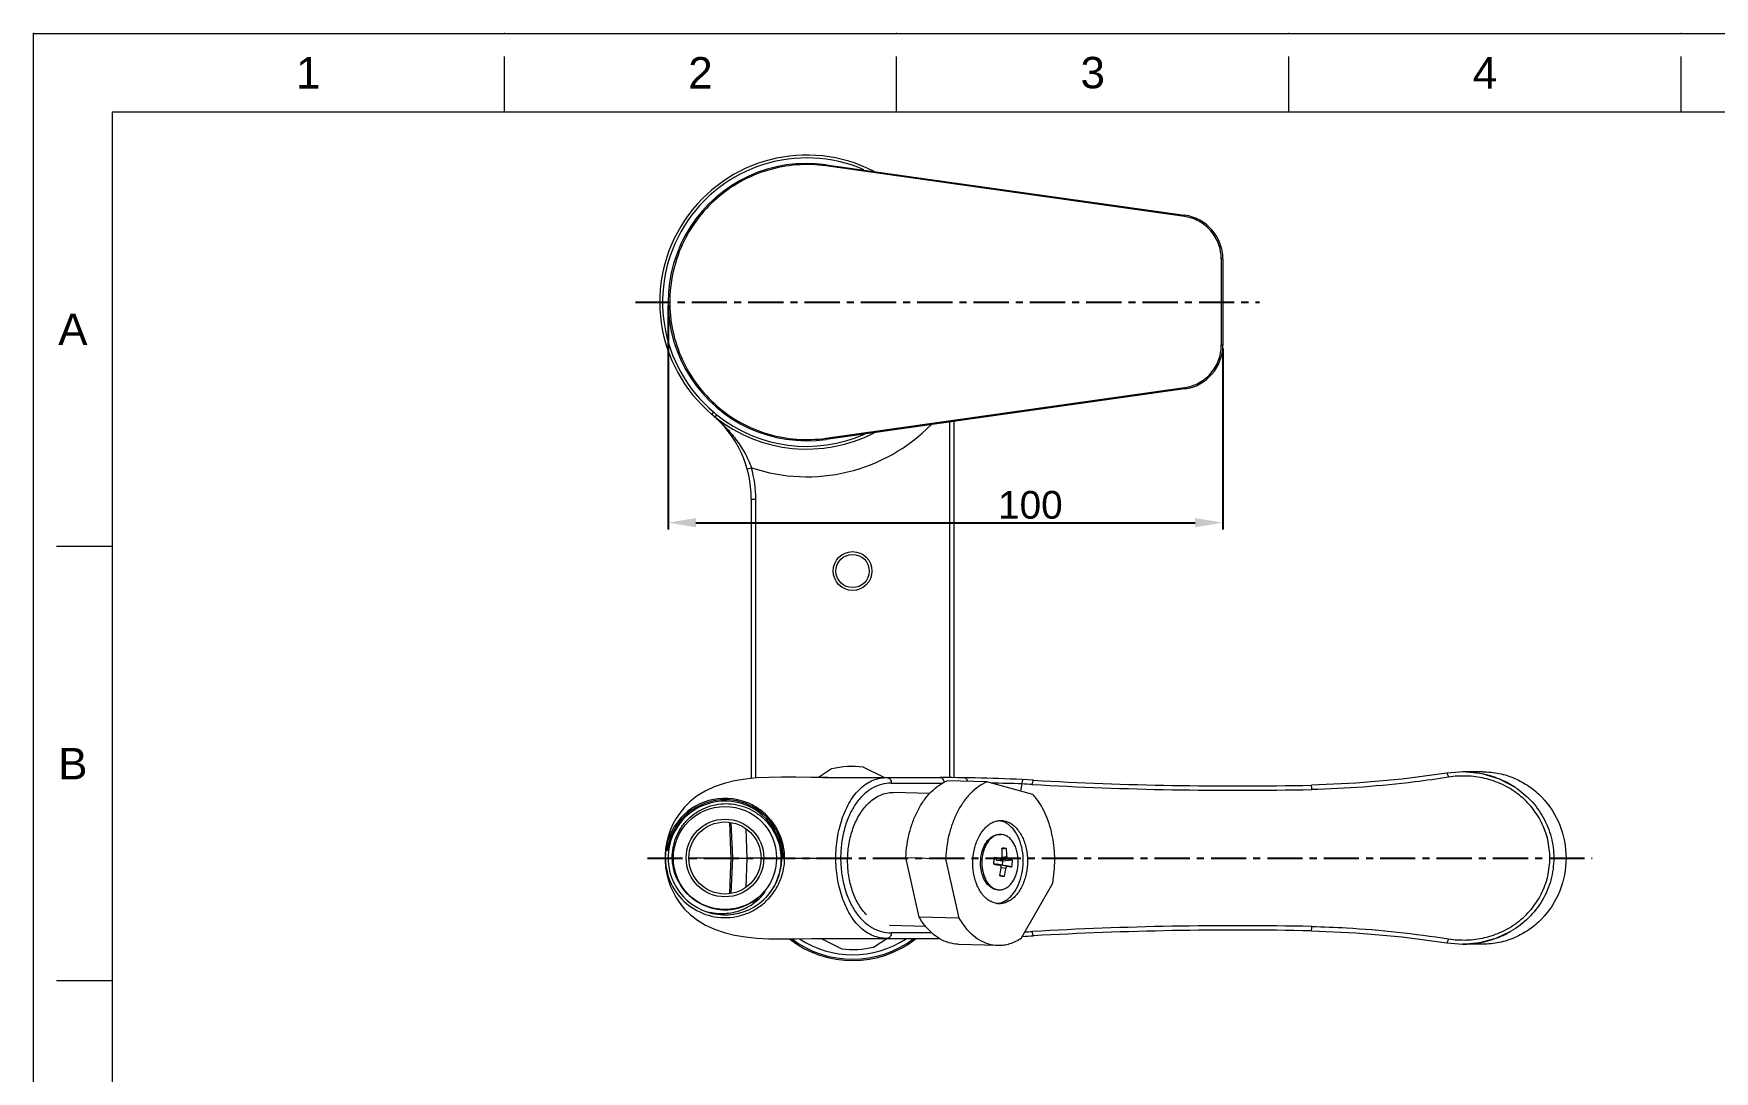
# Model space of a CAD drawing. Header units: millimetres. Extents: x 1243 to 1837, y -1232 to -812.
# Drawn here: x 1242.6 to 1545.6, y -998.9 to -811.7 of the extents above; entities that cross this region are included whole.
import ezdxf

# ---------------------------------------------------------------- set-up
doc = ezdxf.new("R2010")
doc.units = ezdxf.units.MM
doc.header["$LTSCALE"] = 0.1
doc.linetypes.add('CENTERX2', pattern=[101.6, 63.5, -12.7, 12.7, -12.7])
doc.layers.get('0').update_dxf_attribs({"lineweight": 13})
doc.layers.add('CENTER', color=1, linetype='CENTERX2')
doc.layers.add('DIM', color=3, linetype='Continuous', lineweight=9)
doc.styles.get("Standard").update_dxf_attribs({"font": 'arial.ttf'})
doc.dimstyles.new('ISO-25', dxfattribs={"dimtxt": 2.5, "dimasz": 2.5, "dimexe": 1.25, "dimexo": 0.625, "dimtad": 1, "dimdec": 1, "dimtxsty": 'Standard', "dimcen": 2.5, "dimadec": 0, "dimazin": 0, "dimtfac": 1, "dimtdec": 1, "dimtmove": 0, "dimatfit": 3, "dimfxl": 0, "dimarcsym": 0})

# ---------------------------------------------------------------- blocks, each defined once
blk = doc.blocks.new('*D4')
at = {"layer": 'Defpoints', "color": 0}
for p in [(1357.02, -860.16), (1457.02, -867.91), (1457.02, -899.94)]:
    blk.add_point(p, dxfattribs=at)
at = {"layer": 'DIM', "color": 3, "linetype": 'ByBlock', "lineweight": -2}
for p, q in [((1357.02, -860.79), (1357.02, -901.19)), ((1457.02, -868.54), (1457.02, -901.19)), ((1362.02, -899.94), (1452.02, -899.94))]:
    blk.add_line(p, q, dxfattribs=at)
at = {"layer": 'DIM', "color": 3}
for points in [[(1362.02, -899.11), (1362.02, -900.77), (1357.02, -899.94)], [(1452.02, -899.11), (1452.02, -900.77), (1457.02, -899.94)]]:
    blk.add_solid(points, dxfattribs=at)
at = {"layer": 'DIM', "color": 3, "insert": (1422.32, -896.76), "char_height": 5, "attachment_point": 5}
blk.add_mtext('100', dxfattribs=at)

msp = doc.modelspace()

# ---------------------------------------------------------------- linework, layer by layer
for p, q in [((1327.5, -825.89), (1327.5, -815.89)), ((1398.2, -825.89), (1398.2, -815.89)), ((1468.91, -825.89), (1468.91, -815.89)), ((1539.62, -825.89), (1539.62, -815.89)), ((1822.45, -825.89), (1256.79, -825.89)), ((1256.79, -825.89), (1256.79, -1217.61)), ((1256.79, -904.23), (1246.79, -904.23)), ((1256.79, -982.58), (1246.79, -982.58))]:
    msp.add_line(p, q)
at = {"color": 7, "linetype": 'Continuous'}
for p, q in [((1385.46, -835.61), (1385.5, -835.4)), ((1450.09, -844.73), (1385.46, -835.61)), ((1385.5, -835.4), (1450.13, -844.49)), ((1450.13, -844.49), (1450.09, -844.73)), ((1456.72, -852.38), (1456.72, -867.94)), ((1457.02, -852.41), (1457.02, -867.91)), ((1385.46, -884.71), (1450.09, -875.59)), ((1450.13, -875.83), (1385.5, -884.92)), ((1450.13, -875.83), (1450.09, -875.59)), ((1364.92, -880.41), (1365.25, -880.03)), ((1365.77, -880.48), (1365.43, -880.85)), ((1365.5, -880.91), (1365.81, -880.52)), ((1365.77, -880.48), (1365.81, -880.52)), ((1407.72, -881.79), (1407.72, -945.93)), ((1408.52, -881.68), (1408.52, -945.93)), ((1385.5, -884.92), (1385.46, -884.71)), ((1371.27, -890.25), (1372.04, -890.04)), ((1372.02, -895.69), (1372.02, -946.08)), ((1372.02, -895.69), (1372.82, -895.69)), ((1372.82, -945.99), (1372.82, -895.69)), ((1386.5, -944.35), (1384.12, -945.9)), ((1395.94, -945.91), (1392.19, -944.02)), ((1500.49, -944.88), (1497.37, -945.1)), ((1503.88, -944.88), (1500.19, -944.88)), ((1503.78, -945.24), (1500.49, -944.88)), ((1384.82, -945.91), (1406.07, -945.91)), ((1397.25, -946.91), (1406.54, -946.91)), ((1414.47, -946.7), (1407.3, -946.5)), ((1422.77, -948.94), (1414.47, -946.7)), ((1480.99, -946.92), (1472.97, -947.27)), ((1509.63, -947.62), (1509.66, -947.64)), ((1404.17, -948.8), (1397.59, -948.61)), ((1368.08, -953.97), (1368.23, -957.58)), ((1368.3, -954.02), (1368.61, -960.41)), ((1371, -955.1), (1371.18, -960.41)), ((1416.77, -956.15), (1416.99, -956.16)), ((1417.23, -956.18), (1416.99, -956.16)), ((1356.52, -960.41), (1356.53, -959.97)), ((1368.23, -957.58), (1368.35, -960.41)), ((1377.77, -960.41), (1377.77, -960.38)), ((1378.02, -960.33), (1378.02, -960.41)), ((1399.87, -960.34), (1407.04, -960.54)), ((1402.26, -971.06), (1399.87, -960.34)), ((1417.19, -960.23), (1418.05, -960.14)), ((1418, -958.72), (1417.22, -958.8)), ((1356.46, -960.42), (1356.49, -960.41)), ((1356.49, -960.41), (1356.52, -960.41)), ((1368.34, -960.41), (1361.17, -960.41)), ((1368.61, -960.41), (1368.3, -966.8)), ((1368.35, -960.41), (1368.61, -960.41)), ((1368.61, -960.41), (1371.18, -960.41)), ((1371.18, -960.41), (1371, -965.72)), ((1373.77, -960.41), (1371.18, -960.41)), ((1377.52, -960.41), (1377.77, -960.41)), ((1378.02, -960.41), (1378.02, -960.5)), ((1378.02, -960.41), (1387.24, -960.41)), ((1388.12, -960.41), (1387.24, -960.41)), ((1407.04, -960.54), (1409.43, -971.26)), ((1416.79, -961.7), (1415.73, -961.49)), ((1415.73, -961.49), (1416.79, -961.7)), ((1415.8, -960.64), (1416.96, -960.45)), ((1415.8, -960.63), (1416.89, -960.45)), ((1417.26, -961.68), (1416.32, -961.55)), ((1416.32, -961.55), (1418.23, -961.9)), ((1418.33, -960.65), (1416.37, -960.86)), ((1417.31, -960.99), (1416.37, -960.86)), ((1416.81, -961.7), (1416.79, -961.7)), ((1416.89, -960.45), (1416.96, -960.45)), ((1417.89, -962.33), (1417.07, -962.18)), ((1417.31, -960.99), (1417.26, -961.68)), ((1419.01, -962.01), (1417.26, -961.68)), ((1419.1, -960.8), (1417.31, -960.99)), ((1419.1, -960.8), (1418.33, -960.65)), ((1515.96, -960.41), (1516.66, -960.41)), ((1374.53, -966.51), (1374.42, -966.42)), ((1416.49, -966.15), (1416.71, -966.15)), ((1417.61, -963.73), (1416.83, -963.59)), ((1420.74, -974.8), (1426.34, -964.92)), ((1409.43, -971.26), (1402.26, -971.06)), ((1384.6, -974.91), (1388.34, -976.8)), ((1385.77, -974.91), (1405.93, -974.91)), ((1394.04, -976.47), (1396.42, -974.91)), ((1403.49, -972.79), (1396.92, -972.6)), ((1404.57, -973.91), (1397.25, -973.91)), ((1409.28, -975.95), (1416.45, -976.15)), ((1497.37, -975.72), (1500.27, -975.94)), ((1503.88, -975.94), (1500.2, -975.94)), ((1500.24, -975.94), (1500.2, -975.94))]:
    msp.add_line(p, q, dxfattribs=at)
for points in [[(1497.37, -945.1), (1489.32, -946.17), (1480.99, -946.92)], [(1509.66, -947.63), (1506.88, -946.17), (1503.78, -945.24)], [(1385.77, -945.91), (1382.87, -945.9), (1380.06, -945.86), (1377.48, -945.83), (1375.15, -945.87), (1372.99, -945.98), (1370.94, -946.19), (1368.98, -946.51), (1367.1, -946.97), (1365.33, -947.58), (1363.7, -948.34), (1362.27, -949.21), (1361.03, -950.19), (1359.98, -951.24), (1359.11, -952.31), (1358.42, -953.36), (1357.9, -954.32), (1357.46, -955.29), (1357.07, -956.36), (1356.76, -957.52), (1356.56, -958.7)], [(1356.56, -958.7), (1356.47, -959.89), (1356.46, -960.42)], [(1356.46, -960.41), (1356.47, -960.92), (1356.56, -962.12), (1356.76, -963.32), (1357.08, -964.49), (1357.47, -965.56), (1357.91, -966.53), (1358.44, -967.49), (1359.14, -968.54), (1360, -969.61), (1361.06, -970.65), (1362.3, -971.63), (1363.73, -972.5), (1365.36, -973.26), (1367.13, -973.86), (1369.01, -974.32), (1370.96, -974.64), (1373.01, -974.85), (1375.16, -974.96), (1377.49, -974.99), (1380.07, -974.96)], [(1368.35, -960.41), (1368.23, -963.25), (1368.08, -966.86)], [(1380.07, -974.96), (1382.88, -974.92), (1385.77, -974.91)], [(1472.97, -973.55), (1480.99, -973.9), (1489.32, -974.65), (1497.37, -975.72)], [(1500.27, -975.94), (1503.36, -975.66), (1506.28, -974.88), (1508.94, -973.63)]]:
    msp.add_lwpolyline(points, dxfattribs=at)
for centre, radius in [((1390.27, -908.66), 3.5), ((1390.27, -908.66), 3), ((1367.27, -960.41), 9.3), ((1367.27, -960.41), 7), ((1367.27, -960.41), 6.5)]:
    msp.add_circle(centre, radius, dxfattribs=at)
for centre, radius, start, end in [((1382.02, -860.16), 26.5, 62.6947, 229.8222), ((1382.02, -860.16), 26, 66.668, 229.8222), ((1382.02, -860.16), 25, 82, 278), ((1449.02, -852.41), 8, 0, 82), ((1449.02, -867.91), 8, 278, 0), ((1352.02, -895.69), 20, 0, 49.8222), ((1352.02, -895.69), 20.5, 47.8809, 49.8222), ((1365.97, -880.26), 0.805, 227.8583, 234.1707), ((1382.02, -860.16), 26.52, 231.4777, 297.3004), ((1382.02, -860.16), 26.02, 231.4777, 293.6193), ((1382.02, -860.16), 31.5, 251.524, 315.4617), ((1352.02, -895.69), 20.8, 0, 15.7666), ((1390.27, -960.41), 16.5, 83.3023, 103.2024), ((1500.2, -963.21), 18.32, 89.0831, 90.0098), ((1500.22, -962.72), 17.83, 78.5697, 89.1287), ((1500.3, -962.32), 17.44, 71.7353, 78.5611), ((1406.07, -1245.91), 300, 86.7854, 90), ((1414.09, -1116.62), 169.7, 87.7302, 89.6011), ((1486.52, -960.14), 67.01, 168.7315, 169.8578), ((1405.85, -1243.21), 296.53, 86.7488, 87.1087), ((1459.53, -299.31), 648.89, 266.74335, 271.19389), ((1459.53, -294.08), 653.34, 266.78542, 271.17826), ((1500.46, -961.83), 16.91, 67.9476, 71.7293), ((1500.59, -961.52), 16.58, 56.9541, 67.9545), ((1367.27, -960.41), 10.25, 314.0184, 312.6089), ((1367.27, -960.41), 10.75, 72.8916, 147.6927), ((1367.29, -960.35), 10.69, 70.4156, 72.8986), ((1367.25, -960.46), 10.8, 58.3989, 70.3949), ((1367.3, -960.37), 10.7, 52.1902, 58.386), ((1414.14, -956.74), 11.63, 37.4481, 42.0951), ((1367.22, -960.46), 10.81, 40.4595, 52.1698), ((1367.3, -960.39), 10.71, 32.1864, 40.4397), ((1416.22, -956.95), 3.32, 75.3068, 81.8527), ((1367.27, -960.41), 10.75, 147.6892, 169.5032), ((1367.27, -961.03), 10.6, 146.3575, 169.5278), ((1367.44, -960.47), 10.67, 147.6261, 148.4115), ((1367.19, -960.45), 10.83, 19.801, 32.1536), ((1367.36, -960.39), 10.66, 10.3215, 19.7931), ((1416.93, -958.32), 2.16, 88.3975, 94.3951), ((1367.14, -960.4), 10.62, 172.2012, 177.6866), ((1367.22, -960.41), 10.7, 169.4588, 172.1838), ((1367.2, -960.45), 10.44, 169.3051, 172.5887), ((1367.11, -960.43), 10.91, 0.5294, 10.2902), ((1396.51, -959.47), 19.32, 353.8321, 357.4186), ((1412.24, -1000.56), 40.38, 83.3924, 84.9251), ((1413.54, -987.59), 29.21, 81.9886, 82.791), ((1398.6, -959.66), 18.63, 358.8845, 3.2259), ((1414.14, -983.36), 24.94, 81.1094, 82.0013), ((1402.83, -960.05), 15.23, 359.6693, 5.0033), ((1367.56, -960.41), 11.04, 180.0157, 182.3179), ((1367.18, -960.42), 10.66, 182.3294, 190.5328), ((1367.27, -960.41), 10.75, 190.4997, 287.1074), ((1361.05, -1035.96), 75.55, 89.9099, 90.2183), ((1367.36, -960.43), 10.66, 340.2069, 349.6785), ((1367.11, -960.39), 10.91, 349.7097, 359.4705), ((1448.52, -743.57), 220.42, 261.4428, 261.7242), ((1397.94, -959.66), 19.3, 348.1377, 352.3788), ((1402.38, -960.04), 15.67, 346.3587, 351.5866), ((1429.18, -881.28), 81.36, 262.2621, 262.8127), ((1403.47, -960.21), 15.64, 353.407, 355.6247), ((1403.54, -960.22), 15.57, 355.6245, 357.8486), ((1367.27, -960.41), 9.34, 226.3588, 319.9583), ((1367.3, -960.43), 10.71, 319.5603, 327.8136), ((1367.19, -960.37), 10.83, 327.8464, 340.199), ((1416.77, -963.98), 2.17, 261.9835, 262.3919), ((1416.55, -963.99), 2.15, 267.9832, 268.3937), ((1416.77, -963.99), 2.16, 262.3893, 268.3869), ((1439.94, -802.5), 162.77, 261.8366, 261.9807), ((1436.6, -826.18), 138.85, 261.9824, 262.1425), ((1367.3, -960.45), 10.7, 301.614, 307.8098), ((1367.23, -960.37), 10.81, 307.8032, 312.6406), ((1367.24, -960.39), 10.78, 312.673, 319.5681), ((1415.99, -965.32), 3.31, 275.3019, 281.1625), ((1367.29, -960.47), 10.69, 287.1014, 289.5844), ((1367.25, -960.37), 10.8, 289.6051, 301.6011), ((1390.27, -960.41), 18.5, 231.9807, 308.2338), ((1390.27, -960.41), 18.25, 233.1591, 307.1518), ((1390.27, -960.41), 17.45, 236.7228, 303.5066), ((1406.07, -674.91), 300, 272.829, 273.2146), ((1405.75, -676.33), 297.82, 272.9985, 273.257), ((1459.53, -1621.52), 648.9, 88.80799, 93.25601), ((1459.53, -1626.75), 653.34, 88.82175, 93.21458), ((1500.27, -958.38), 17.56, 279.7424, 283.5542), ((1500.32, -958.59), 17.34, 283.5471, 289.3338), ((1500.49, -959.08), 16.82, 289.3469, 294.7344), ((1500.58, -959.27), 16.61, 294.7338, 298.5118), ((1500.69, -959.48), 16.37, 298.5194, 299.1778), ((1500.74, -959.57), 16.27, 299.1774, 300.229), ((1390.27, -960.41), 16.5, 263.3023, 283.2024), ((1500.2, -957.69), 18.25, 270.1073, 272.5351), ((1500.22, -958.09), 17.85, 272.5215, 279.7415)]:
    msp.add_arc(centre, radius, start, end, dxfattribs=at)
for centre, major_axis, ratio, start_param, end_param in [((1416.41, -960.38), (0.022, 0.479), 0.65731, -4.24712, -3.204061), ((1416.29, -962.02), (0.005, 0.48), 0.654455, -0.084499, 0.37751)]:
    msp.add_ellipse(centre, major_axis=major_axis, ratio=ratio, start_param=start_param, end_param=end_param, dxfattribs=at)
for points, knots in [([(1385.46, -835.61), (1383.71, -835.36), (1380.15, -835.25), (1374.91, -836.22), (1370.01, -838.28), (1365.68, -841.32), (1362.08, -845.21), (1359.38, -849.78), (1357.7, -854.84), (1357.32, -858.39), (1357.32, -860.16)], [0, 0, 0, 0, 0.125307, 0.250859, 0.3755, 0.499771, 0.624317, 0.748648, 0.874029, 1, 1, 1, 1]), ([(1456.72, -852.38), (1456.72, -851.47), (1456.39, -849.62), (1454.96, -847.21), (1452.78, -845.45), (1451, -844.86), (1450.09, -844.73)], [0, 0, 0, 0, 0.250184, 0.49977, 0.749443, 1, 1, 1, 1]), ([(1457.02, -852.41), (1457.02, -852.41), (1457.01, -852.4), (1456.98, -852.4), (1456.92, -852.39), (1456.83, -852.38), (1456.76, -852.38), (1456.72, -852.38)], [0, 0, 0, 0, 0.023777, 0.079309, 0.301377, 0.636631, 1, 1, 1, 1]), ([(1357.32, -860.16), (1357.32, -861.05), (1357.41, -862.82), (1357.98, -866.31), (1359.38, -870.53), (1362.08, -875.11), (1365.67, -879), (1370, -882.04), (1374.9, -884.1), (1380.13, -885.07), (1383.7, -884.96), (1385.46, -884.71)], [0, 0, 0, 0, 0.062848, 0.125623, 0.251167, 0.376013, 0.499948, 0.62442, 0.74904, 0.873958, 1, 1, 1, 1]), ([(1450.09, -875.59), (1451, -875.47), (1452.78, -874.87), (1454.96, -873.11), (1456.39, -870.7), (1456.72, -868.86), (1456.72, -867.94)], [0, 0, 0, 0, 0.250421, 0.500158, 0.749664, 1, 1, 1, 1]), ([(1457.02, -867.91), (1457.02, -867.91), (1457.01, -867.92), (1456.98, -867.93), (1456.92, -867.93), (1456.83, -867.94), (1456.76, -867.94), (1456.72, -867.94)], [0, 0, 0, 0, 0.023777, 0.079309, 0.301376, 0.636631, 1, 1, 1, 1]), ([(1365.5, -880.91), (1366.17, -881.5), (1367.46, -882.76), (1369.26, -884.87), (1370.57, -886.86), (1371.48, -888.62), (1371.86, -889.56), (1372.04, -890.04)], [0, 0, 0, 0, 0.235582, 0.47794, 0.731729, 0.864374, 1, 1, 1, 1]), ([(1497.69, -945.83), (1497.66, -945.65), (1497.59, -945.41), (1497.48, -945.16), (1497.4, -945.09), (1497.37, -945.1)], [0, 0, 0, 0, 0.678458, 0.893764, 1, 1, 1, 1]), ([(1503.88, -944.88), (1504.86, -944.88), (1506.83, -945.08), (1509.67, -945.97), (1512.28, -947.42), (1515.33, -950.02), (1518.11, -954.34), (1518.88, -958.39), (1518.88, -960.41)], [0, 0, 0, 0, 0.123163, 0.246642, 0.37073, 0.495605, 0.746646, 1, 1, 1, 1]), ([(1397.25, -946.91), (1396.66, -946.91), (1395.44, -947.07), (1393.69, -947.82), (1392.09, -949.05), (1390.69, -950.73), (1389.57, -952.8), (1388.74, -955.17), (1388.23, -957.74), (1388.12, -959.51), (1388.12, -960.41)], [0, 0, 0, 0, 0.099236, 0.202434, 0.313012, 0.433104, 0.564429, 0.703931, 0.850533, 1, 1, 1, 1]), ([(1388.39, -953.36), (1388.77, -952.26), (1389.64, -950.26), (1391.27, -948.14), (1392.79, -946.96), (1393.97, -946.35), (1395.22, -945.99), (1396.07, -945.91), (1396.5, -945.91)], [0, 0, 0, 0, 0.294323, 0.55377, 0.671277, 0.782929, 0.891769, 1, 1, 1, 1]), ([(1396.5, -945.91), (1396.6, -945.91), (1396.81, -945.97), (1397.06, -946.2), (1397.22, -946.53), (1397.25, -946.78), (1397.25, -946.91)], [0, 0, 0, 0, 0.217187, 0.454856, 0.71881, 1, 1, 1, 1]), ([(1399.87, -960.34), (1399.94, -958.79), (1400.27, -956.49), (1401.19, -953.61), (1402.08, -951.65), (1403.16, -949.91), (1404.4, -948.45), (1405.77, -947.29), (1406.79, -946.72), (1407.3, -946.5)], [0, 0, 0, 0, 0.282968, 0.419377, 0.550049, 0.673772, 0.789863, 0.898323, 1, 1, 1, 1]), ([(1406.82, -946.77), (1406.81, -946.65), (1406.75, -946.43), (1406.59, -946.15), (1406.35, -945.96), (1406.16, -945.91), (1406.07, -945.91)], [0, 0, 0, 0, 0.28143, 0.543077, 0.780464, 1, 1, 1, 1]), ([(1414.47, -946.7), (1413.96, -946.92), (1412.94, -947.49), (1411.56, -948.65), (1410.32, -950.11), (1409.25, -951.85), (1408.36, -953.81), (1407.44, -956.69), (1407.11, -958.99), (1407.04, -960.54)], [0, 0, 0, 0, 0.101677, 0.210137, 0.326228, 0.449951, 0.580623, 0.717032, 1, 1, 1, 1]), ([(1411.04, -946.61), (1410.99, -946.42), (1410.83, -946.1), (1410.49, -945.94), (1410.34, -945.94)], [0, 0, 0, 0, 0.553252, 1, 1, 1, 1]), ([(1420.81, -947.05), (1420.82, -946.95), (1420.84, -946.76), (1420.9, -946.52), (1420.95, -946.36), (1421.01, -946.28), (1421.04, -946.28)], [0, 0, 0, 0, 0.367502, 0.686067, 0.899638, 1, 1, 1, 1]), ([(1422.67, -947.15), (1422.68, -947.05), (1422.7, -946.86), (1422.76, -946.62), (1422.81, -946.47), (1422.87, -946.38), (1422.9, -946.38)], [0, 0, 0, 0, 0.369612, 0.688526, 0.899475, 1, 1, 1, 1]), ([(1473.05, -948.06), (1473.05, -947.96), (1473.04, -947.77), (1473.02, -947.55), (1473, -947.41), (1472.99, -947.33), (1472.98, -947.3), (1472.97, -947.27), (1472.97, -947.27)], [0, 0, 0, 0, 0.384274, 0.713429, 0.834962, 0.923128, 0.977657, 1, 1, 1, 1]), ([(1497.69, -945.83), (1495.67, -946.15), (1487.5, -947.3), (1479.25, -947.93), (1473.05, -948.06)], [0, 0, 0, 0, 0.248174, 1, 1, 1, 1]), ([(1515.96, -960.41), (1515.96, -959.29), (1515.69, -957.04), (1514.53, -953.86), (1512.67, -951.05), (1510.23, -948.73), (1507.37, -947.02), (1504.22, -945.95), (1500.96, -945.53), (1498.77, -945.66), (1497.69, -945.83)], [0, 0, 0, 0, 0.126577, 0.253196, 0.379169, 0.50464, 0.629844, 0.753997, 0.877064, 1, 1, 1, 1]), ([(1509.66, -947.64), (1510.71, -948.33), (1512.66, -949.96), (1514.91, -953.05), (1516.33, -956.61), (1516.66, -959.15), (1516.66, -960.41)], [0, 0, 0, 0, 0.248986, 0.498982, 0.7496, 1, 1, 1, 1]), ([(1357.77, -960.41), (1357.76, -959.77), (1357.86, -958.48), (1358.41, -956.63), (1359.3, -954.92), (1360.92, -952.92), (1363.66, -951.11), (1366.87, -950.48), (1369.43, -950.75), (1371.27, -951.32), (1372.98, -952.23), (1374.96, -953.86), (1376.79, -956.57), (1377.34, -959.14), (1377.36, -960.41)], [0, 0, 0, 0, 0.062642, 0.125288, 0.187932, 0.250574, 0.375255, 0.499938, 0.562587, 0.625239, 0.68789, 0.750539, 0.875267, 1, 1, 1, 1]), ([(1377.77, -960.38), (1377.77, -959.26), (1377.38, -957.01), (1376.07, -954.49), (1374.58, -952.8), (1372.83, -951.38), (1370.76, -950.41), (1368.56, -949.94), (1366.31, -949.84), (1363.52, -950.42), (1361.04, -951.83), (1359.41, -953.38), (1358.73, -954.28), (1358.43, -954.76)], [0, 0, 0, 0, 0.12484, 0.249685, 0.312309, 0.374924, 0.499793, 0.562424, 0.625045, 0.749894, 0.874757, 0.937372, 1, 1, 1, 1]), ([(1392.04, -969.8), (1391.56, -969.17), (1390.71, -967.72), (1389.85, -965.29), (1389.38, -962.61), (1389.34, -959.82), (1389.71, -957.07), (1390.48, -954.51), (1391.62, -952.27), (1392.64, -951.01), (1393.19, -950.48)], [0, 0, 0, 0, 0.114747, 0.239253, 0.370809, 0.505682, 0.639703, 0.768813, 0.88962, 1, 1, 1, 1]), ([(1393.19, -950.48), (1393.51, -950.18), (1394.17, -949.63), (1395.27, -949.03), (1396.42, -948.67), (1397.2, -948.6), (1397.59, -948.61)], [0, 0, 0, 0, 0.269205, 0.522815, 0.76461, 1, 1, 1, 1]), ([(1426.34, -964.92), (1426.59, -963.54), (1426.84, -960.74), (1426.46, -956.63), (1425.35, -952.85), (1424.11, -950.62), (1423.38, -949.67)], [0, 0, 0, 0, 0.263534, 0.525113, 0.773475, 1, 1, 1, 1]), ([(1387.24, -960.41), (1387.24, -959.2), (1387.44, -956.8), (1388.01, -954.47), (1388.39, -953.36)], [0, 0, 0, 0, 0.508504, 1, 1, 1, 1]), ([(1413.61, -966.9), (1413.21, -966.38), (1412.54, -965.14), (1412, -963.04), (1411.88, -960.78), (1412.21, -958.55), (1412.96, -956.55), (1413.92, -955.17), (1414.83, -954.37), (1415.55, -953.95), (1416.31, -953.7), (1416.82, -953.65), (1417.08, -953.66)], [0, 0, 0, 0, 0.123422, 0.259389, 0.402014, 0.543839, 0.67759, 0.797936, 0.852647, 0.90397, 0.952695, 1, 1, 1, 1]), ([(1419.37, -955.39), (1419.06, -954.99), (1418.53, -954.46), (1417.71, -953.96), (1417.28, -953.8), (1417.06, -953.74)], [0, 0, 0, 0, 0.52496, 0.767485, 1, 1, 1, 1]), ([(1417.08, -953.66), (1417.36, -953.67), (1417.93, -953.76), (1418.74, -954.11), (1419.49, -954.67), (1419.92, -955.15), (1420.12, -955.41)], [0, 0, 0, 0, 0.231381, 0.471164, 0.726023, 1, 1, 1, 1]), ([(1358.35, -954.88), (1358.15, -955.2), (1357.44, -956.52), (1357, -957.99), (1356.85, -959.1)], [0, 0, 0, 0, 0.250665, 1, 1, 1, 1]), ([(1413.37, -960.69), (1413.41, -960.08), (1413.59, -959.19), (1414.04, -958.12), (1414.47, -957.43), (1414.97, -956.86), (1415.53, -956.45), (1416.14, -956.2), (1416.56, -956.15), (1416.77, -956.15)], [0, 0, 0, 0, 0.294704, 0.433706, 0.564155, 0.68503, 0.796548, 0.900442, 1, 1, 1, 1]), ([(1416.76, -956.16), (1416.57, -956.18), (1416.16, -956.27), (1415.6, -956.56), (1415.07, -956.99), (1414.61, -957.55), (1414.22, -958.23), (1413.8, -959.27), (1413.64, -960.12), (1413.59, -960.7)], [0, 0, 0, 0, 0.099592, 0.204437, 0.317093, 0.438752, 0.569351, 0.707814, 1, 1, 1, 1]), ([(1416.63, -968.57), (1416.87, -968.52), (1417.35, -968.37), (1418.03, -968), (1418.67, -967.48), (1419.46, -966.59), (1420.27, -965.18), (1420.88, -963.22), (1421.1, -961.1), (1420.93, -958.98), (1420.38, -957.03), (1419.74, -955.88), (1419.37, -955.39)], [0, 0, 0, 0, 0.047827, 0.097966, 0.15115, 0.207766, 0.331019, 0.465511, 0.605969, 0.745891, 0.878881, 1, 1, 1, 1]), ([(1420.12, -955.41), (1420.52, -955.94), (1421.19, -957.18), (1421.74, -959.27), (1421.85, -961.53), (1421.52, -963.76), (1420.77, -965.76), (1419.82, -967.14), (1418.9, -967.94), (1418.18, -968.36), (1417.43, -968.61), (1416.91, -968.66), (1416.66, -968.65)], [0, 0, 0, 0, 0.123422, 0.259389, 0.402014, 0.543839, 0.67759, 0.797936, 0.852647, 0.90397, 0.952695, 1, 1, 1, 1]), ([(1420.11, -961.62), (1420.16, -960.97), (1420.11, -960), (1419.8, -958.78), (1419.46, -957.97), (1419.01, -957.27), (1418.48, -956.72), (1417.89, -956.34), (1417.45, -956.21), (1417.23, -956.18)], [0, 0, 0, 0, 0.29055, 0.430131, 0.56217, 0.684937, 0.797875, 0.901972, 1, 1, 1, 1]), ([(1416.96, -960.45), (1416.99, -960.44), (1417.07, -960.41), (1417.16, -960.31), (1417.22, -960.17), (1417.23, -960.07), (1417.23, -960.02)], [0, 0, 0, 0, 0.213743, 0.449535, 0.713697, 1, 1, 1, 1]), ([(1418.05, -960.14), (1418.05, -960.2), (1418.07, -960.32), (1418.11, -960.45), (1418.17, -960.54), (1418.23, -960.61), (1418.29, -960.64), (1418.33, -960.65)], [0, 0, 0, 0, 0.296358, 0.573377, 0.697544, 0.809777, 1, 1, 1, 1]), ([(1360.82, -967.17), (1359.89, -966.32), (1358.37, -964.21), (1357.8, -961.67), (1357.77, -960.41)], [0, 0, 0, 0, 0.499977, 1, 1, 1, 1]), ([(1377.36, -960.41), (1377.39, -961.8), (1376.84, -964.63), (1375.22, -966.99), (1374.21, -967.95)], [0, 0, 0, 0, 0.499988, 1, 1, 1, 1]), ([(1388.39, -967.47), (1388.01, -966.35), (1387.44, -964.02), (1387.24, -961.63), (1387.24, -960.41)], [0, 0, 0, 0, 0.491494, 1, 1, 1, 1]), ([(1388.12, -960.41), (1388.12, -961.31), (1388.23, -963.08), (1388.74, -965.65), (1389.57, -968.02), (1390.69, -970.09), (1392.09, -971.77), (1393.69, -973), (1395.44, -973.75), (1396.66, -973.91), (1397.25, -973.91)], [0, 0, 0, 0, 0.149467, 0.296069, 0.435571, 0.566896, 0.686988, 0.797566, 0.900764, 1, 1, 1, 1]), ([(1416.47, -966.15), (1416.24, -966.14), (1415.78, -966.05), (1415.14, -965.7), (1414.57, -965.17), (1414.09, -964.47), (1413.71, -963.64), (1413.37, -962.38), (1413.31, -961.36), (1413.37, -960.69)], [0, 0, 0, 0, 0.097867, 0.200884, 0.312627, 0.434649, 0.566644, 0.706883, 1, 1, 1, 1]), ([(1413.59, -960.7), (1413.58, -960.9), (1413.55, -961.68), (1413.64, -962.48), (1413.78, -963.05)], [0, 0, 0, 0, 0.253639, 1, 1, 1, 1]), ([(1413.78, -963.05), (1413.89, -963.45), (1414.15, -964.21), (1414.68, -965.04), (1415.19, -965.54), (1415.59, -965.83), (1416.02, -966.04), (1416.32, -966.11), (1416.47, -966.13)], [0, 0, 0, 0, 0.289551, 0.552257, 0.672927, 0.786858, 0.895268, 1, 1, 1, 1]), ([(1416.71, -966.15), (1416.92, -966.16), (1417.34, -966.11), (1417.95, -965.86), (1418.51, -965.44), (1419.01, -964.88), (1419.44, -964.19), (1419.89, -963.11), (1420.07, -962.22), (1420.11, -961.62)], [0, 0, 0, 0, 0.099557, 0.203451, 0.314967, 0.435842, 0.566291, 0.705292, 1, 1, 1, 1]), ([(1417.06, -962.22), (1417.07, -962.16), (1417.07, -962.04), (1417.03, -961.88), (1416.94, -961.76), (1416.85, -961.71), (1416.81, -961.7)], [0, 0, 0, 0, 0.285011, 0.551118, 0.787806, 1, 1, 1, 1]), ([(1418.23, -961.9), (1418.21, -961.9), (1418.17, -961.9), (1418.12, -961.92), (1418.06, -961.96), (1417.99, -962.03), (1417.92, -962.16), (1417.89, -962.27), (1417.89, -962.33)], [0, 0, 0, 0, 0.092512, 0.191136, 0.30001, 0.420983, 0.696046, 1, 1, 1, 1]), ([(1497.69, -974.99), (1498.77, -975.16), (1500.96, -975.29), (1504.22, -974.87), (1507.37, -973.8), (1510.23, -972.09), (1512.67, -969.77), (1514.53, -966.96), (1515.69, -963.78), (1515.96, -961.53), (1515.96, -960.41)], [0, 0, 0, 0, 0.122936, 0.246003, 0.370156, 0.49536, 0.620831, 0.746804, 0.873423, 1, 1, 1, 1]), ([(1518.88, -960.41), (1518.88, -962.43), (1518.11, -966.48), (1515.33, -970.81), (1512.28, -973.4), (1509.67, -974.85), (1506.83, -975.74), (1504.86, -975.94), (1503.88, -975.94)], [0, 0, 0, 0, 0.253354, 0.504395, 0.62927, 0.753358, 0.876837, 1, 1, 1, 1]), ([(1516.66, -960.41), (1516.66, -961.74), (1516.3, -964.43), (1514.72, -968.15), (1512.22, -971.33), (1510.08, -972.96), (1508.93, -973.63)], [0, 0, 0, 0, 0.250386, 0.50089, 0.750984, 1, 1, 1, 1]), ([(1363.32, -969.87), (1364.3, -970.21), (1366.39, -970.58), (1369.53, -970.19), (1372.39, -968.83), (1373.91, -967.34), (1374.53, -966.51)], [0, 0, 0, 0, 0.249963, 0.500074, 0.750062, 1, 1, 1, 1]), ([(1396.5, -974.91), (1396.07, -974.91), (1395.22, -974.84), (1393.97, -974.48), (1392.79, -973.86), (1391.27, -972.68), (1389.64, -970.56), (1388.77, -968.56), (1388.39, -967.47)], [0, 0, 0, 0, 0.108233, 0.217073, 0.328725, 0.446233, 0.705678, 1, 1, 1, 1]), ([(1416.66, -968.65), (1416.38, -968.65), (1415.81, -968.55), (1415, -968.2), (1414.24, -967.64), (1413.81, -967.16), (1413.61, -966.9)], [0, 0, 0, 0, 0.231381, 0.471164, 0.726023, 1, 1, 1, 1]), ([(1392.81, -970.68), (1392.75, -970.61), (1392.48, -970.33), (1392.22, -970.03), (1392.04, -969.8)], [0, 0, 0, 0, 0.245162, 1, 1, 1, 1]), ([(1403.19, -972.44), (1403.11, -972.34), (1402.78, -971.89), (1402.48, -971.42), (1402.26, -971.06)], [0, 0, 0, 0, 0.244922, 1, 1, 1, 1]), ([(1409.28, -975.95), (1408.72, -975.93), (1407.58, -975.75), (1405.96, -975.04), (1404.46, -973.92), (1403.59, -972.97), (1403.19, -972.44)], [0, 0, 0, 0, 0.231385, 0.471168, 0.726018, 1, 1, 1, 1]), ([(1409.43, -971.26), (1409.5, -971.38), (1409.79, -971.86), (1410.11, -972.32), (1410.36, -972.65)], [0, 0, 0, 0, 0.25517, 1, 1, 1, 1]), ([(1397.25, -973.91), (1397.25, -974.04), (1397.22, -974.29), (1397.06, -974.62), (1396.81, -974.85), (1396.6, -974.91), (1396.5, -974.91)], [0, 0, 0, 0, 0.281191, 0.545145, 0.782814, 1, 1, 1, 1]), ([(1410.36, -972.65), (1410.76, -973.17), (1411.62, -974.13), (1413.13, -975.24), (1414.75, -975.95), (1415.89, -976.13), (1416.45, -976.15)], [0, 0, 0, 0, 0.273982, 0.528832, 0.768615, 1, 1, 1, 1]), ([(1416.45, -976.15), (1416.81, -976.16), (1417.56, -976.12), (1419.04, -975.78), (1420.09, -975.24), (1420.74, -974.8)], [0, 0, 0, 0, 0.241163, 0.4862, 1, 1, 1, 1]), ([(1421.04, -974.54), (1421.03, -974.54), (1420.98, -974.52), (1420.96, -974.47), (1420.95, -974.44)], [0, 0, 0, 0, 0.160382, 1, 1, 1, 1]), ([(1422.9, -974.44), (1422.87, -974.44), (1422.81, -974.36), (1422.76, -974.2), (1422.7, -973.96), (1422.68, -973.77), (1422.67, -973.67)], [0, 0, 0, 0, 0.10053, 0.311473, 0.630385, 1, 1, 1, 1]), ([(1472.97, -973.55), (1472.97, -973.55), (1472.98, -973.52), (1472.99, -973.49), (1473, -973.42), (1473.02, -973.28), (1473.04, -973.05), (1473.05, -972.87), (1473.05, -972.76)], [0, 0, 0, 0, 0.022298, 0.076786, 0.16493, 0.28646, 0.615666, 1, 1, 1, 1]), ([(1473.03, -972.76), (1475.11, -972.81), (1483.37, -973.13), (1491.59, -974.03), (1497.69, -974.99)], [0, 0, 0, 0, 0.252237, 1, 1, 1, 1]), ([(1497.37, -975.72), (1497.4, -975.73), (1497.48, -975.66), (1497.59, -975.42), (1497.66, -975.17), (1497.69, -974.99)], [0, 0, 0, 0, 0.106236, 0.321542, 1, 1, 1, 1])]:
    msp.add_open_spline(points, degree=3, knots=knots, dxfattribs=at)
msp.add_open_spline([(1416.77, -956.16), (1416.76, -956.16), (1416.76, -956.16), (1416.76, -956.16)], degree=3, dxfattribs=at)
for p in [(1327.5, -811.75), (1398.2, -811.75), (1468.91, -811.75), (1539.62, -811.75)]:
    msp.add_point(p)
at = {"layer": 'CENTER'}
for p, q in [((1351.12, -860.16), (1463.6, -860.16)), ((1353.28, -960.41), (1523.57, -960.41))]:
    msp.add_line(p, q, dxfattribs=at)
at = {"layer": 'DIM', "color": 7}
msp.add_lwpolyline([(1242.65, -811.75), (1836.59, -811.75), (1836.59, -1231.75), (1242.65, -1231.75)], close=True, dxfattribs=at)
msp.add_point((1242.65, -811.75), dxfattribs=at)

# ---------------------------------------------------------------- texts
at = {"char_height": 5.66, "attachment_point": 5}
for s, width, insert in [('1', 50, (1292.14, -818.82)), ('2', 50, (1362.85, -818.82)), ('3', 50, (1433.56, -818.82)), ('4', 50, (1504.26, -818.82)), ('A', 10, (1249.72, -865.06)), ('B', 10, (1249.72, -943.4))]:
    msp.add_mtext_dynamic_manual_height_columns(s, width=width, gutter_width=12.5, heights=[0], dxfattribs=dict(at, insert=insert))

# ---------------------------------------------------------------- dimensions: what is measured, and where the dimension line sits
at = {"layer": 'DIM', "color": 7}
dim = msp.add_linear_dim(base=(1457.02, -899.94), p1=(1357.02, -860.16), p2=(1457.02, -867.91), dimstyle='ISO-25', override={"dimtxt": 5, "dimasz": 5, "dimcen": 5, "dimclrd": 3, "dimclre": 3, "dimclrt": 3, "dimfxl": 1.25, "dimarcsym": 1}, dxfattribs=at)
dim.commit()
dim.dimension.update_dxf_attribs({"geometry": '*D4', "text_midpoint": (1422.32, -899.94), "dimtype": 160})

doc.saveas('drawing.dxf')
